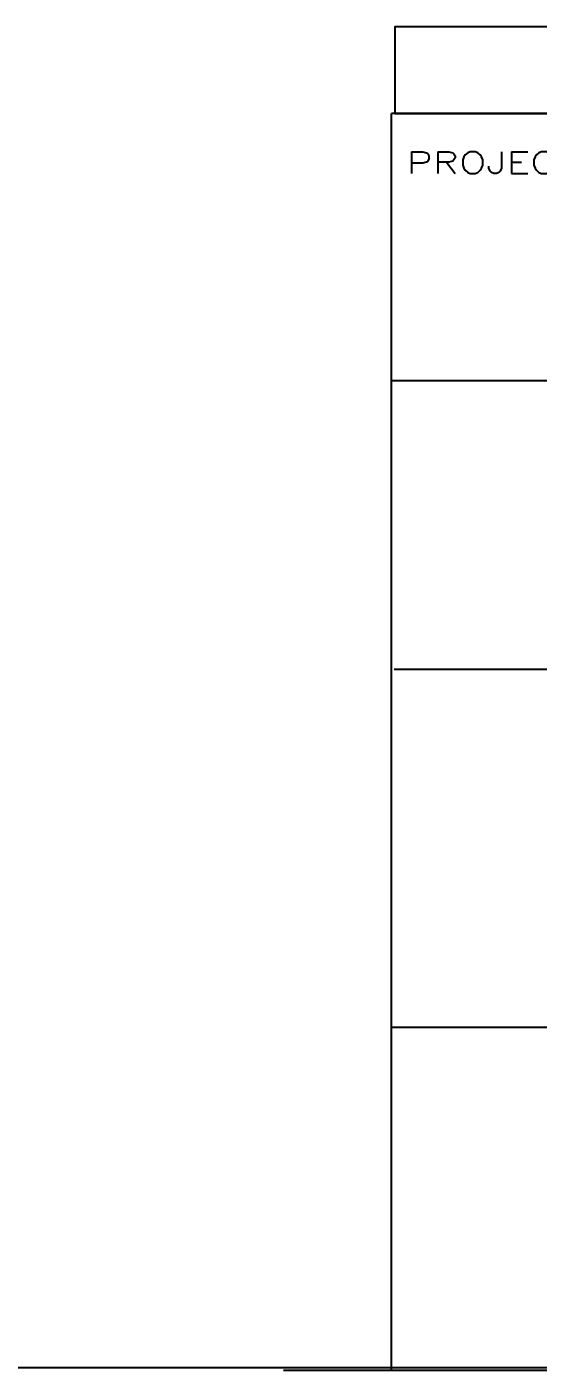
# Model space of a CAD drawing. Header units: millimetres. Extents: x -1766 to 57634, y -706 to 41248.
# Drawn here: x 37771 to 41083, y -14 to 8673 of the extents above; entities that cross this region are included whole.
import ezdxf
from ezdxf.enums import TextEntityAlignment as Align

# ---------------------------------------------------------------- set-up
doc = ezdxf.new("R2010")
doc.units = ezdxf.units.MM
doc.header["$LTSCALE"] = 200
doc.layers.add('S0CO1', color=1, linetype='Continuous')
doc.styles.add('ROMANS', font='romans', dxfattribs={"height": 100})

# ---------------------------------------------------------------- blocks, each defined once
blk = doc.blocks.new('A2')
at = {"color": 7}
blk.add_line((58693.697862, 706.30202), (1765.75505, 706.30202), dxfattribs=at)
blk = doc.blocks.new('TF-2')
at = {"color": 4, "transparency": 33554687}
for p, q in [((-5, 71.276), (-173, 71.276)), ((-173, -10), (-173, 71.276)), ((-173, 54), (-5, 54)), ((-172.837, 35.344), (-4.837, 35.344)), ((-172.982, 12.178), (-69.982, 12.178))]:
    blk.add_line(p, q, dxfattribs=at)
at = {"color": 1, "transparency": 33554687}
blk.add_line((-180, -10), (-5, -10), dxfattribs=at)
at = {"color": 1, "transparency": 33554687, "style": 'ROMANS', "width": 1.35}
blk.add_text('PROJECT:', height=1.4, dxfattribs=at).set_placement((-172.039, 67.4))
at = {"color": 4, "transparency": 33554687, "style": 'ROMANS', "width": 1.5}
for tag, p in [('PROSJ', (-123.505, 63.949)), ('DRAWING', (-122.319, 57.819))]:
    blk.add_attdef(tag, text='', height=3, dxfattribs=at).set_placement(p, align=Align.MIDDLE)
at = {"color": 4, "transparency": 33554687, "style": 'ROMANS'}
for tag, p in [('SCALE', (-61.642, 63.215)), ('SHEET', (-28.606, 63.082))]:
    blk.add_attdef(tag, text='', height=2, dxfattribs=at).set_placement(p, align=Align.MIDDLE)

msp = doc.modelspace()

# ---------------------------------------------------------------- linework, layer by layer
at = {"layer": 'S0CO1'}
msp.add_lwpolyline([(48786.137, 8673.198), (40153.744, 8673.198), (40153.744, 8113.198), (48786.137, 8113.198)], close=True, dxfattribs=at)

# ---------------------------------------------------------------- block references
msp.add_blockref('A2', (-1765.755, -706.302))
at = {"layer": 'S0CO1', "xscale": 100, "yscale": 100, "zscale": 100}
msp.add_blockref('TF-2', (57433.744, 985.591), dxfattribs=at)

doc.saveas('drawing.dxf')
